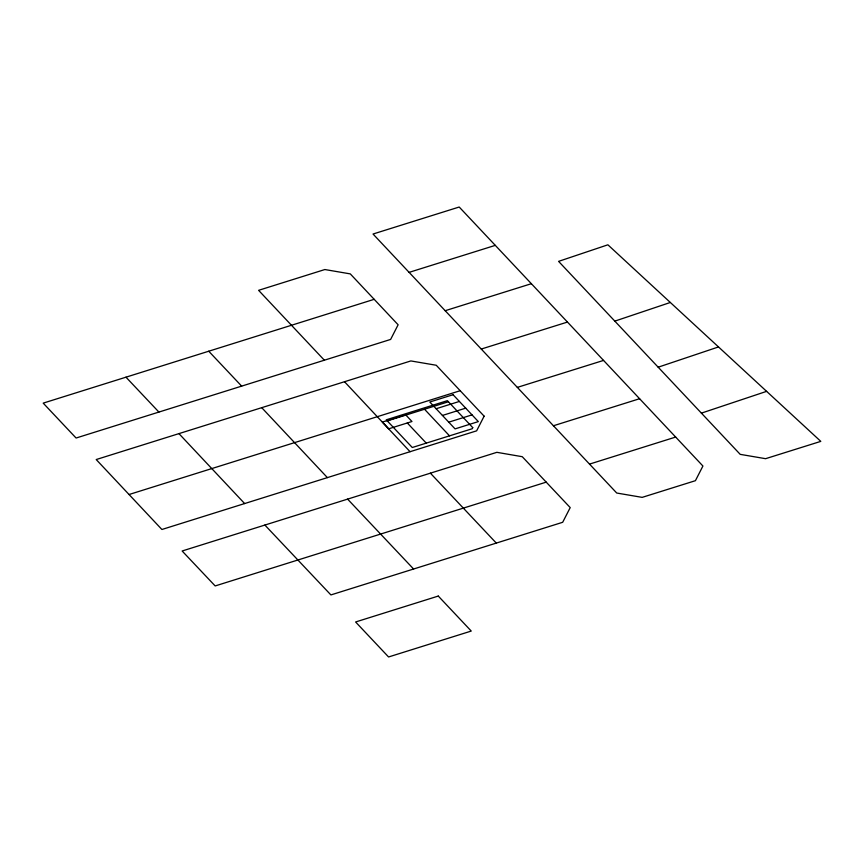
<?xml version="1.0" encoding="UTF-8"?>
<svg xmlns="http://www.w3.org/2000/svg" width="864" height="864" viewBox="0 0 864 864"><rect width="100%" height="100%" fill="white"/><g stroke="black" fill="none" stroke-linecap="round" stroke-linejoin="round"><path stroke-width="1.3" d="M614.812 321.127L670.334 302.476L820.8 441.374L765.59 458.687L740.2 454.356L558.587 261.371L607.889 244.804L670.334 302.476M658.174 367.2L718.502 346.939M701.395 413.132L766.606 391.36M409.115 272.365L495.288 245.365L702.918 466.02L695.423 480.686L642.168 497.372L616.734 493.031L373.032 234.025L459.205 207.025L495.288 245.365M125.982 377.179L374.188 299.322L398.12 324.778L390.625 339.433L76.086 438.026L43.2 403.132L125.982 377.179L158.9 412.063M445.187 310.705L531.36 283.705M481.28 349.045L567.464 322.067M129.049 494.521L460.188 390.712M387.277 420.908L448.416 401.76M436.115 408.737L459.389 401.436M517.342 387.385L603.547 360.418M442.433 415.454L465.707 408.154M448.751 422.172L472.025 414.882M553.414 425.768L639.619 398.714M589.518 464.108L675.67 437.065M546.232 482.134L215.168 585.943L182.142 550.994L496.865 452.326L522.256 456.7L570.208 507.6L562.68 522.288L330.901 594.929L264.881 525.064M347.609 499.122L413.586 569.009M496.292 543.089L430.391 473.17M208.721 351.205L241.661 386.132M374.188 299.322L350.287 273.888L324.853 269.536L258.595 290.326L324.356 360.212M424.526 409.244L449.528 435.845M407.3 422.971L426.254 443.135M261.727 407.668L327.391 477.619M178.945 433.62L244.642 503.561M344.52 381.726L410.065 451.699M472.748 427.637L472.176 428.749L412.29 447.509L386.251 419.818L447.39 400.658L472.748 427.637M484.132 416.167L476.636 430.834L161.903 529.492L96.206 459.551L410.854 360.936L436.255 365.256L484.132 416.167M453.071 394.718L429.797 402.008L455.069 428.89L478.343 421.6L453.071 394.718M405.648 414.796L382.363 422.086L388.681 428.814L411.966 421.513L405.648 414.796M438.275 596.063L355.601 621.983L388.573 656.975L471.247 631.055L438.275 596.063"/></g></svg>
